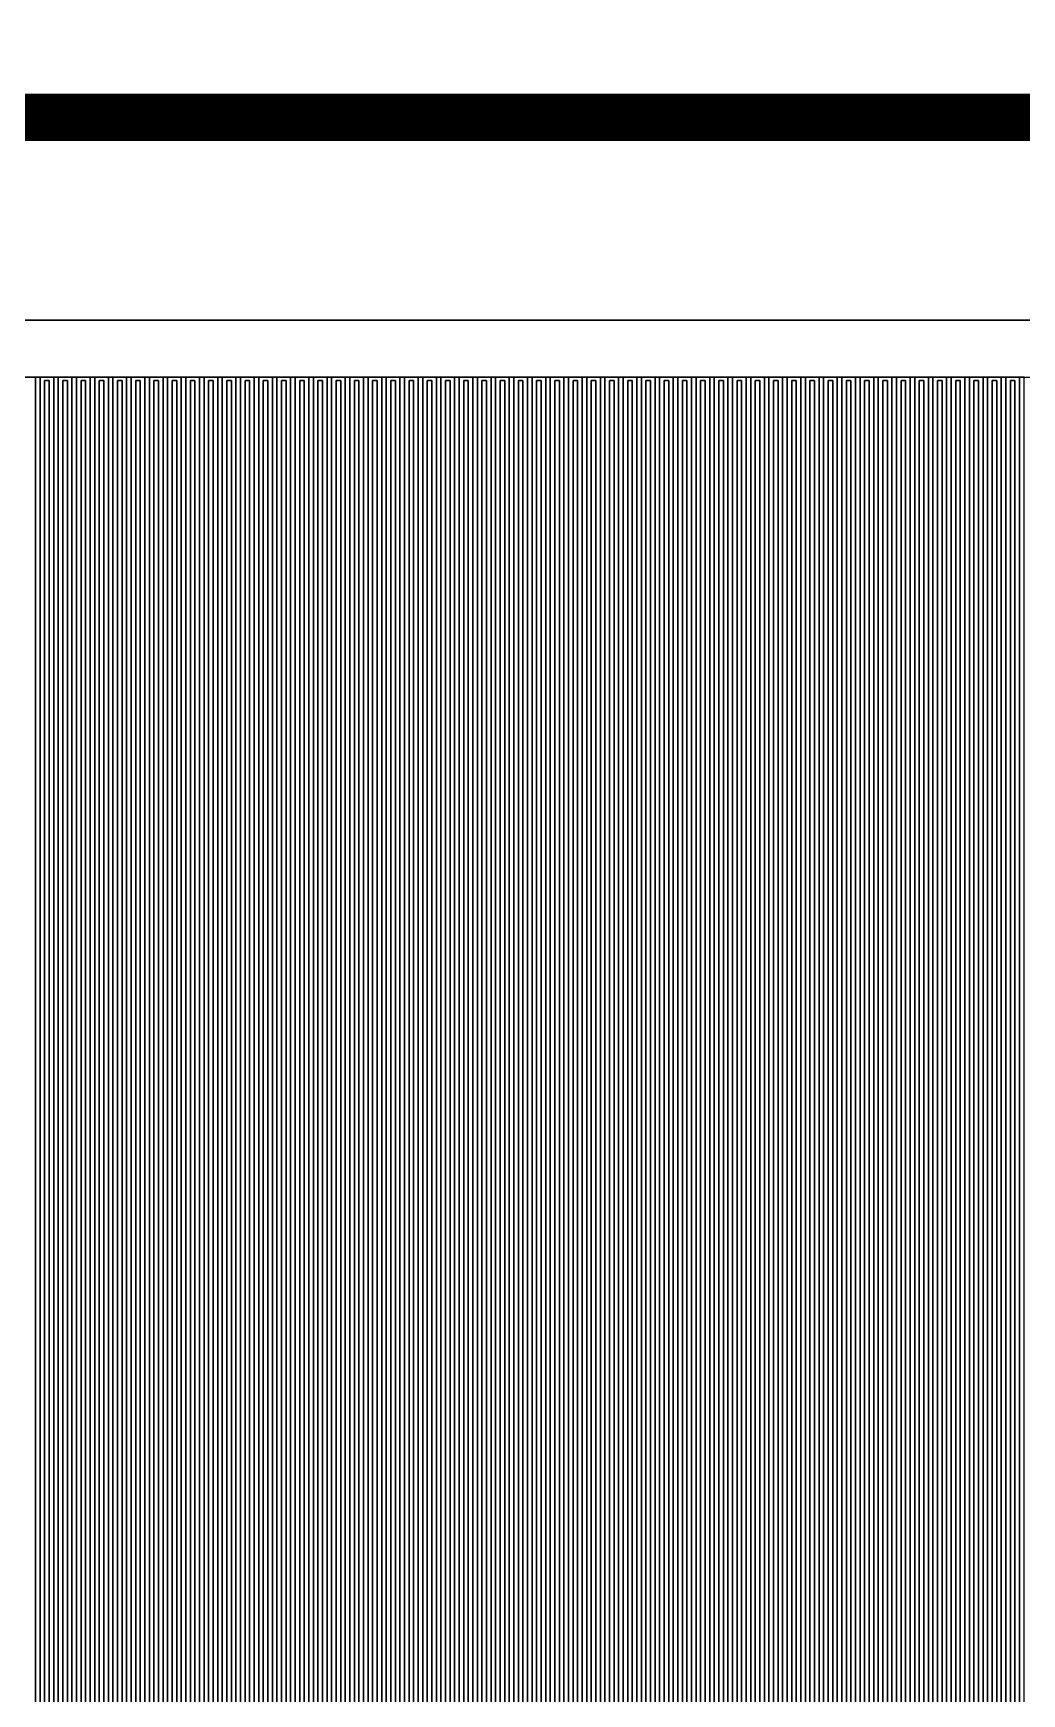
# Model space of a CAD drawing. Extents: x -11215 to 11250, y -11250 to 11250.
# Drawn here: x 2556 to 2990, y -8077 to -7348 of the extents above; entities that cross this region are included whole.
import ezdxf

# ---------------------------------------------------------------- set-up
doc = ezdxf.new("R2010")
doc.units = 0
doc.layers.get('0').update_dxf_attribs({"linetype": 'CONTINUOUS'})
doc.layers.add('CIF_NbWiring', color=7, linetype='CONTINUOUS')

# ---------------------------------------------------------------- blocks, each defined once
blk = doc.blocks.new('MS-Caps')
at = {"layer": 'CIF_NbWiring'}
for points in [[(-576, -7549.75), (-570, -7549.75), (-570, -8549.75)], [(-568, -8549.75), (-568, -7549.75), (-562, -7549.75), (-562, -8549.75)], [(-560, -8549.75), (-560, -7549.75), (-554, -7549.75), (-554, -8549.75)], [(-552, -8549.75), (-552, -7549.75), (-546, -7549.75), (-546, -8549.75)], [(-544, -8549.75), (-544, -7549.75), (-538, -7549.75), (-538, -8549.75)], [(-536, -8549.75), (-536, -7549.75), (-530, -7549.75), (-530, -8549.75)], [(-528, -8549.75), (-528, -7549.75), (-522, -7549.75), (-522, -8549.75)], [(-520, -8549.75), (-520, -7549.75), (-514, -7549.75), (-514, -8549.75)], [(-512, -8549.75), (-512, -7549.75), (-506, -7549.75), (-506, -8549.75)], [(-504, -8549.75), (-504, -7549.75), (-498, -7549.75), (-498, -8549.75)], [(-496, -8549.75), (-496, -7549.75), (-490, -7549.75), (-490, -8549.75)], [(-488, -8549.75), (-488, -7549.75), (-482, -7549.75), (-482, -8549.75)], [(-480, -8549.75), (-480, -7549.75), (-474, -7549.75), (-474, -8549.75)], [(-472, -8549.75), (-472, -7549.75), (-466, -7549.75), (-466, -8549.75)], [(-464, -8549.75), (-464, -7549.75), (-458, -7549.75), (-458, -8549.75)], [(-456, -8549.75), (-456, -7549.75), (-450, -7549.75), (-450, -8549.75)], [(-448, -8549.75), (-448, -7549.75), (-442, -7549.75), (-442, -8549.75)], [(-440, -8549.75), (-440, -7549.75), (-434, -7549.75), (-434, -8549.75)], [(-432, -8549.75), (-432, -7549.75), (-426, -7549.75), (-426, -8549.75)], [(-424, -8549.75), (-424, -7549.75), (-418, -7549.75), (-418, -8549.75)], [(-416, -8549.75), (-416, -7549.75), (-410, -7549.75), (-410, -8549.75)], [(-408, -8549.75), (-408, -7549.75), (-402, -7549.75), (-402, -8549.75)], [(-400, -8549.75), (-400, -7549.75), (-394, -7549.75), (-394, -8549.75)], [(-392, -8549.75), (-392, -7549.75), (-386, -7549.75), (-386, -8549.75)], [(-384, -8549.75), (-384, -7549.75), (-378, -7549.75), (-378, -8549.75)], [(-376, -8549.75), (-376, -7549.75), (-370, -7549.75), (-370, -8549.75)], [(-368, -8549.75), (-368, -7549.75), (-362, -7549.75), (-362, -8549.75)], [(-360, -8549.75), (-360, -7549.75), (-354, -7549.75), (-354, -8549.75)], [(-352, -8549.75), (-352, -7549.75), (-346, -7549.75), (-346, -8549.75)], [(-344, -8549.75), (-344, -7549.75), (-338, -7549.75), (-338, -8549.75)], [(-336, -8549.75), (-336, -7549.75), (-330, -7549.75), (-330, -8549.75)], [(-328, -8549.75), (-328, -7549.75), (-322, -7549.75), (-322, -8549.75)], [(-320, -8549.75), (-320, -7549.75), (-314, -7549.75), (-314, -8549.75)], [(-312, -8549.75), (-312, -7549.75), (-306, -7549.75), (-306, -8549.75)], [(-304, -8549.75), (-304, -7549.75), (-298, -7549.75), (-298, -8549.75)], [(-296, -8549.75), (-296, -7549.75), (-290, -7549.75), (-290, -8549.75)], [(-288, -8549.75), (-288, -7549.75), (-282, -7549.75), (-282, -8549.75)], [(-280, -8549.75), (-280, -7549.75), (-274, -7549.75), (-274, -8549.75)], [(-272, -8549.75), (-272, -7549.75), (-266, -7549.75), (-266, -8549.75)], [(-264, -8549.75), (-264, -7549.75), (-258, -7549.75), (-258, -8549.75)], [(-256, -8549.75), (-256, -7549.75), (-250, -7549.75), (-250, -8549.75)], [(-248, -8549.75), (-248, -7549.75), (-242, -7549.75), (-242, -8549.75)], [(-240, -8549.75), (-240, -7549.75), (-234, -7549.75), (-234, -8549.75)], [(-232, -8549.75), (-232, -7549.75), (-226, -7549.75), (-226, -8549.75)], [(-224, -8549.75), (-224, -7549.75), (-218, -7549.75), (-218, -8549.75)], [(-216, -8549.75), (-216, -7549.75), (-210, -7549.75), (-210, -8549.75)], [(-208, -8549.75), (-208, -7549.75), (-202, -7549.75), (-202, -8549.75)], [(-200, -8549.75), (-200, -7549.75), (-194, -7549.75), (-194, -8549.75)], [(-192, -8549.75), (-192, -7549.75), (-186, -7549.75), (-186, -8549.75)], [(-184, -8549.75), (-184, -7549.75), (-178, -7549.75), (-178, -8549.75)], [(-176, -8549.75), (-176, -7549.75), (-170, -7549.75), (-170, -8549.75)], [(-168, -8549.75), (-168, -7549.75), (-162, -7549.75), (-162, -8549.75)], [(-160, -8549.75), (-160, -7549.75), (-154, -7549.75), (-154, -8549.75)], [(-152, -8549.75), (-152, -7549.75), (-146, -7549.75), (-146, -8549.75)], [(-144, -8549.75), (-144, -7549.75), (-138, -7549.75), (-138, -8549.75)], [(50, -7524.75), (-870, -7524.75)], [(-140, -8551.25), (-140, -7551.25), (-142, -7551.25), (-142, -8551.25)], [(-148, -8551.25), (-148, -7551.25), (-150, -7551.25), (-150, -8551.25)], [(-156, -8551.25), (-156, -7551.25), (-158, -7551.25), (-158, -8551.25)], [(-164, -8551.25), (-164, -7551.25), (-166, -7551.25), (-166, -8551.25)], [(-172, -8551.25), (-172, -7551.25), (-174, -7551.25), (-174, -8551.25)], [(-180, -8551.25), (-180, -7551.25), (-182, -7551.25), (-182, -8551.25)], [(-188, -8551.25), (-188, -7551.25), (-190, -7551.25), (-190, -8551.25)], [(-196, -8551.25), (-196, -7551.25), (-198, -7551.25), (-198, -8551.25)], [(-204, -8551.25), (-204, -7551.25), (-206, -7551.25), (-206, -8551.25)], [(-212, -8551.25), (-212, -7551.25), (-214, -7551.25), (-214, -8551.25)], [(-220, -8551.25), (-220, -7551.25), (-222, -7551.25), (-222, -8551.25)], [(-228, -8551.25), (-228, -7551.25), (-230, -7551.25), (-230, -8551.25)], [(-236, -8551.25), (-236, -7551.25), (-238, -7551.25), (-238, -8551.25)], [(-244, -8551.25), (-244, -7551.25), (-246, -7551.25), (-246, -8551.25)], [(-252, -8551.25), (-252, -7551.25), (-254, -7551.25), (-254, -8551.25)], [(-260, -8551.25), (-260, -7551.25), (-262, -7551.25), (-262, -8551.25)], [(-268, -8551.25), (-268, -7551.25), (-270, -7551.25), (-270, -8551.25)], [(-276, -8551.25), (-276, -7551.25), (-278, -7551.25), (-278, -8551.25)], [(-284, -8551.25), (-284, -7551.25), (-286, -7551.25), (-286, -8551.25)], [(-292, -8551.25), (-292, -7551.25), (-294, -7551.25), (-294, -8551.25)], [(-300, -8551.25), (-300, -7551.25), (-302, -7551.25), (-302, -8551.25)], [(-308, -8551.25), (-308, -7551.25), (-310, -7551.25), (-310, -8551.25)], [(-316, -8551.25), (-316, -7551.25), (-318, -7551.25), (-318, -8551.25)], [(-324, -8551.25), (-324, -7551.25), (-326, -7551.25), (-326, -8551.25)], [(-332, -8551.25), (-332, -7551.25), (-334, -7551.25), (-334, -8551.25)], [(-340, -8551.25), (-340, -7551.25), (-342, -7551.25), (-342, -8551.25)], [(-348, -8551.25), (-348, -7551.25), (-350, -7551.25), (-350, -8551.25)], [(-356, -8551.25), (-356, -7551.25), (-358, -7551.25), (-358, -8551.25)], [(-364, -8551.25), (-364, -7551.25), (-366, -7551.25), (-366, -8551.25)], [(-372, -8551.25), (-372, -7551.25), (-374, -7551.25), (-374, -8551.25)], [(-380, -8551.25), (-380, -7551.25), (-382, -7551.25), (-382, -8551.25)], [(-388, -8551.25), (-388, -7551.25), (-390, -7551.25), (-390, -8551.25)], [(-396, -8551.25), (-396, -7551.25), (-398, -7551.25), (-398, -8551.25)], [(-404, -8551.25), (-404, -7551.25), (-406, -7551.25), (-406, -8551.25)], [(-412, -8551.25), (-412, -7551.25), (-414, -7551.25), (-414, -8551.25)], [(-420, -8551.25), (-420, -7551.25), (-422, -7551.25), (-422, -8551.25)], [(-428, -8551.25), (-428, -7551.25), (-430, -7551.25), (-430, -8551.25)], [(-436, -8551.25), (-436, -7551.25), (-438, -7551.25), (-438, -8551.25)], [(-444, -8551.25), (-444, -7551.25), (-446, -7551.25), (-446, -8551.25)], [(-452, -8551.25), (-452, -7551.25), (-454, -7551.25), (-454, -8551.25)], [(-460, -8551.25), (-460, -7551.25), (-462, -7551.25), (-462, -8551.25)], [(-468, -8551.25), (-468, -7551.25), (-470, -7551.25), (-470, -8551.25)], [(-476, -8551.25), (-476, -7551.25), (-478, -7551.25), (-478, -8551.25)], [(-484, -8551.25), (-484, -7551.25), (-486, -7551.25), (-486, -8551.25)], [(-492, -8551.25), (-492, -7551.25), (-494, -7551.25), (-494, -8551.25)], [(-500, -8551.25), (-500, -7551.25), (-502, -7551.25), (-502, -8551.25)], [(-508, -8551.25), (-508, -7551.25), (-510, -7551.25), (-510, -8551.25)], [(-516, -8551.25), (-516, -7551.25), (-518, -7551.25), (-518, -8551.25)], [(-524, -8551.25), (-524, -7551.25), (-526, -7551.25), (-526, -8551.25)], [(-532, -8551.25), (-532, -7551.25), (-534, -7551.25), (-534, -8551.25)], [(-540, -8551.25), (-540, -7551.25), (-542, -7551.25), (-542, -8551.25)], [(-548, -8551.25), (-548, -7551.25), (-550, -7551.25), (-550, -8551.25)], [(-556, -8551.25), (-556, -7551.25), (-558, -7551.25), (-558, -8551.25)], [(-564, -8551.25), (-564, -7551.25), (-566, -7551.25), (-566, -8551.25)]]:
    blk.add_lwpolyline(points, dxfattribs=at)
blk = doc.blocks.new('MS-Caps_r')
at = {"layer": 'CIF_NbWiring'}
for points in [[(-870, -7524.75), (50, -7524.75)], [(-138, -8549.75), (-138, -7549.75), (-144, -7549.75), (-144, -8549.75)], [(-146, -8549.75), (-146, -7549.75), (-152, -7549.75), (-152, -8549.75)], [(-154, -8549.75), (-154, -7549.75), (-160, -7549.75), (-160, -8549.75)], [(-162, -8549.75), (-162, -7549.75), (-168, -7549.75), (-168, -8549.75)], [(-170, -8549.75), (-170, -7549.75), (-176, -7549.75), (-176, -8549.75)], [(-178, -8549.75), (-178, -7549.75), (-184, -7549.75), (-184, -8549.75)], [(-186, -8549.75), (-186, -7549.75), (-192, -7549.75), (-192, -8549.75)], [(-194, -8549.75), (-194, -7549.75), (-200, -7549.75), (-200, -8549.75)], [(-202, -8549.75), (-202, -7549.75), (-208, -7549.75), (-208, -8549.75)], [(-210, -8549.75), (-210, -7549.75), (-216, -7549.75), (-216, -8549.75)], [(-218, -8549.75), (-218, -7549.75), (-224, -7549.75), (-224, -8549.75)], [(-226, -8549.75), (-226, -7549.75), (-232, -7549.75), (-232, -8549.75)], [(-234, -8549.75), (-234, -7549.75), (-240, -7549.75), (-240, -8549.75)], [(-242, -8549.75), (-242, -7549.75), (-248, -7549.75), (-248, -8549.75)], [(-250, -8549.75), (-250, -7549.75), (-256, -7549.75), (-256, -8549.75)], [(-258, -8549.75), (-258, -7549.75), (-264, -7549.75), (-264, -8549.75)], [(-266, -8549.75), (-266, -7549.75), (-272, -7549.75), (-272, -8549.75)], [(-274, -8549.75), (-274, -7549.75), (-280, -7549.75), (-280, -8549.75)], [(-282, -8549.75), (-282, -7549.75), (-288, -7549.75), (-288, -8549.75)], [(-290, -8549.75), (-290, -7549.75), (-296, -7549.75), (-296, -8549.75)], [(-298, -8549.75), (-298, -7549.75), (-304, -7549.75), (-304, -8549.75)], [(-306, -8549.75), (-306, -7549.75), (-312, -7549.75), (-312, -8549.75)], [(-314, -8549.75), (-314, -7549.75), (-320, -7549.75), (-320, -8549.75)], [(-322, -8549.75), (-322, -7549.75), (-328, -7549.75), (-328, -8549.75)], [(-330, -8549.75), (-330, -7549.75), (-336, -7549.75), (-336, -8549.75)], [(-338, -8549.75), (-338, -7549.75), (-344, -7549.75), (-344, -8549.75)], [(-346, -8549.75), (-346, -7549.75), (-352, -7549.75), (-352, -8549.75)], [(-354, -8549.75), (-354, -7549.75), (-360, -7549.75), (-360, -8549.75)], [(-362, -8549.75), (-362, -7549.75), (-368, -7549.75), (-368, -8549.75)], [(-370, -8549.75), (-370, -7549.75), (-376, -7549.75), (-376, -8549.75)], [(-378, -8549.75), (-378, -7549.75), (-384, -7549.75), (-384, -8549.75)], [(-386, -8549.75), (-386, -7549.75), (-392, -7549.75), (-392, -8549.75)], [(-394, -8549.75), (-394, -7549.75), (-400, -7549.75), (-400, -8549.75)], [(-402, -8549.75), (-402, -7549.75), (-408, -7549.75), (-408, -8549.75)], [(-410, -8549.75), (-410, -7549.75), (-416, -7549.75), (-416, -8549.75)], [(-418, -8549.75), (-418, -7549.75), (-424, -7549.75), (-424, -8549.75)], [(-426, -8549.75), (-426, -7549.75), (-432, -7549.75), (-432, -8549.75)], [(-434, -8549.75), (-434, -7549.75), (-440, -7549.75), (-440, -8549.75)], [(-442, -8549.75), (-442, -7549.75), (-448, -7549.75), (-448, -8549.75)], [(-450, -8549.75), (-450, -7549.75), (-456, -7549.75), (-456, -8549.75)], [(-458, -8549.75), (-458, -7549.75), (-464, -7549.75), (-464, -8549.75)], [(-466, -8549.75), (-466, -7549.75), (-472, -7549.75), (-472, -8549.75)], [(-474, -8549.75), (-474, -7549.75), (-480, -7549.75), (-480, -8549.75)], [(-482, -8549.75), (-482, -7549.75), (-488, -7549.75), (-488, -8549.75)], [(-490, -8549.75), (-490, -7549.75), (-496, -7549.75), (-496, -8549.75)], [(-498, -8549.75), (-498, -7549.75), (-504, -7549.75), (-504, -8549.75)], [(-506, -8549.75), (-506, -7549.75), (-512, -7549.75), (-512, -8549.75)], [(-514, -8549.75), (-514, -7549.75), (-520, -7549.75), (-520, -8549.75)], [(-522, -8549.75), (-522, -7549.75), (-528, -7549.75), (-528, -8549.75)], [(-530, -8549.75), (-530, -7549.75), (-536, -7549.75), (-536, -8549.75)], [(-538, -8549.75), (-538, -7549.75), (-544, -7549.75), (-544, -8549.75)], [(-546, -8549.75), (-546, -7549.75), (-552, -7549.75), (-552, -8549.75)], [(-554, -8549.75), (-554, -7549.75), (-560, -7549.75), (-560, -8549.75)], [(-562, -8549.75), (-562, -7549.75), (-568, -7549.75), (-568, -8549.75)], [(-570, -8549.75), (-570, -7549.75), (-576, -7549.75)], [(-566, -8551.25), (-566, -7551.25), (-564, -7551.25), (-564, -8551.25)], [(-558, -8551.25), (-558, -7551.25), (-556, -7551.25), (-556, -8551.25)], [(-550, -8551.25), (-550, -7551.25), (-548, -7551.25), (-548, -8551.25)], [(-542, -8551.25), (-542, -7551.25), (-540, -7551.25), (-540, -8551.25)], [(-534, -8551.25), (-534, -7551.25), (-532, -7551.25), (-532, -8551.25)], [(-526, -8551.25), (-526, -7551.25), (-524, -7551.25), (-524, -8551.25)], [(-518, -8551.25), (-518, -7551.25), (-516, -7551.25), (-516, -8551.25)], [(-510, -8551.25), (-510, -7551.25), (-508, -7551.25), (-508, -8551.25)], [(-502, -8551.25), (-502, -7551.25), (-500, -7551.25), (-500, -8551.25)], [(-494, -8551.25), (-494, -7551.25), (-492, -7551.25), (-492, -8551.25)], [(-486, -8551.25), (-486, -7551.25), (-484, -7551.25), (-484, -8551.25)], [(-478, -8551.25), (-478, -7551.25), (-476, -7551.25), (-476, -8551.25)], [(-470, -8551.25), (-470, -7551.25), (-468, -7551.25), (-468, -8551.25)], [(-462, -8551.25), (-462, -7551.25), (-460, -7551.25), (-460, -8551.25)], [(-454, -8551.25), (-454, -7551.25), (-452, -7551.25), (-452, -8551.25)], [(-446, -8551.25), (-446, -7551.25), (-444, -7551.25), (-444, -8551.25)], [(-438, -8551.25), (-438, -7551.25), (-436, -7551.25), (-436, -8551.25)], [(-430, -8551.25), (-430, -7551.25), (-428, -7551.25), (-428, -8551.25)], [(-422, -8551.25), (-422, -7551.25), (-420, -7551.25), (-420, -8551.25)], [(-414, -8551.25), (-414, -7551.25), (-412, -7551.25), (-412, -8551.25)], [(-406, -8551.25), (-406, -7551.25), (-404, -7551.25), (-404, -8551.25)], [(-398, -8551.25), (-398, -7551.25), (-396, -7551.25), (-396, -8551.25)], [(-390, -8551.25), (-390, -7551.25), (-388, -7551.25), (-388, -8551.25)], [(-382, -8551.25), (-382, -7551.25), (-380, -7551.25), (-380, -8551.25)], [(-374, -8551.25), (-374, -7551.25), (-372, -7551.25), (-372, -8551.25)], [(-366, -8551.25), (-366, -7551.25), (-364, -7551.25), (-364, -8551.25)], [(-358, -8551.25), (-358, -7551.25), (-356, -7551.25), (-356, -8551.25)], [(-350, -8551.25), (-350, -7551.25), (-348, -7551.25), (-348, -8551.25)], [(-342, -8551.25), (-342, -7551.25), (-340, -7551.25), (-340, -8551.25)], [(-334, -8551.25), (-334, -7551.25), (-332, -7551.25), (-332, -8551.25)], [(-326, -8551.25), (-326, -7551.25), (-324, -7551.25), (-324, -8551.25)], [(-318, -8551.25), (-318, -7551.25), (-316, -7551.25), (-316, -8551.25)], [(-310, -8551.25), (-310, -7551.25), (-308, -7551.25), (-308, -8551.25)], [(-302, -8551.25), (-302, -7551.25), (-300, -7551.25), (-300, -8551.25)], [(-294, -8551.25), (-294, -7551.25), (-292, -7551.25), (-292, -8551.25)], [(-286, -8551.25), (-286, -7551.25), (-284, -7551.25), (-284, -8551.25)], [(-278, -8551.25), (-278, -7551.25), (-276, -7551.25), (-276, -8551.25)], [(-270, -8551.25), (-270, -7551.25), (-268, -7551.25), (-268, -8551.25)], [(-262, -8551.25), (-262, -7551.25), (-260, -7551.25), (-260, -8551.25)], [(-254, -8551.25), (-254, -7551.25), (-252, -7551.25), (-252, -8551.25)], [(-246, -8551.25), (-246, -7551.25), (-244, -7551.25), (-244, -8551.25)], [(-238, -8551.25), (-238, -7551.25), (-236, -7551.25), (-236, -8551.25)], [(-230, -8551.25), (-230, -7551.25), (-228, -7551.25), (-228, -8551.25)], [(-222, -8551.25), (-222, -7551.25), (-220, -7551.25), (-220, -8551.25)], [(-214, -8551.25), (-214, -7551.25), (-212, -7551.25), (-212, -8551.25)], [(-206, -8551.25), (-206, -7551.25), (-204, -7551.25), (-204, -8551.25)], [(-198, -8551.25), (-198, -7551.25), (-196, -7551.25), (-196, -8551.25)], [(-190, -8551.25), (-190, -7551.25), (-188, -7551.25), (-188, -8551.25)], [(-182, -8551.25), (-182, -7551.25), (-180, -7551.25), (-180, -8551.25)], [(-174, -8551.25), (-174, -7551.25), (-172, -7551.25), (-172, -8551.25)], [(-166, -8551.25), (-166, -7551.25), (-164, -7551.25), (-164, -8551.25)], [(-158, -8551.25), (-158, -7551.25), (-156, -7551.25), (-156, -8551.25)], [(-150, -8551.25), (-150, -7551.25), (-148, -7551.25), (-148, -8551.25)], [(-142, -8551.25), (-142, -7551.25), (-140, -7551.25), (-140, -8551.25)]]:
    blk.add_lwpolyline(points, dxfattribs=at)
blk = doc.blocks.new('MS-Feeds_r')
at = {"layer": 'CIF_NbWiring'}
blk.add_lwpolyline([(-5200, 604.75), (-5200, -3375.25), (-1992, -3375.25), (-1992, -3395.25), (-5200, -3395.25), (-5200, -7375.25), (-1992, -7375.25), (-1992, -7395.25), (-5200, -7395.25), (-5200, -10000), (-4750, -10000), (-4750, -11000), (-5750, -11000), (-5750, -11250), (4750, -11250)], dxfattribs=at)
blk = doc.blocks.new('MS-Feeds')
at = {"layer": 'CIF_NbWiring'}
blk.add_lwpolyline([(-5300, 10000), (-5300, -10000), (-5750, -10000), (-5750, -11000), (-4750, -11000), (-4750, -10000), (-5200, -10000), (-5200, -7395.25), (-1992, -7395.25), (-1992, -7375.25), (-5200, -7375.25), (-5200, -3395.25), (-1992, -3395.25), (-1992, -3375.25), (-5200, -3375.25), (-5200, 604.75)], dxfattribs=at)

msp = doc.modelspace()

# ---------------------------------------------------------------- linework, layer by layer
at = {"layer": 'CIF_NbWiring', "const_width": 20}
msp.add_lwpolyline([(0, -7385.25), (3258, -7385.25)], dxfattribs=at)
at = {"layer": 'CIF_NbWiring'}
for points in [[(2257, -7499.25), (4259, -7499.25), (4259, -7474.25), (2257, -7474.25)], [(2557, -8499.25), (2559, -8499.25), (2559, -7499.25), (2557, -7499.25)], [(2561, -8500.75), (2563, -8500.75), (2563, -7500.75), (2561, -7500.75)], [(2565, -8499.25), (2567, -8499.25), (2567, -7499.25), (2565, -7499.25)], [(2569, -8500.75), (2571, -8500.75), (2571, -7500.75), (2569, -7500.75)], [(2573, -8499.25), (2575, -8499.25), (2575, -7499.25), (2573, -7499.25)], [(2577, -8500.75), (2579, -8500.75), (2579, -7500.75), (2577, -7500.75)], [(2581, -8499.25), (2583, -8499.25), (2583, -7499.25), (2581, -7499.25)], [(2585, -8500.75), (2587, -8500.75), (2587, -7500.75), (2585, -7500.75)], [(2589, -8499.25), (2591, -8499.25), (2591, -7499.25), (2589, -7499.25)], [(2593, -8500.75), (2595, -8500.75), (2595, -7500.75), (2593, -7500.75)], [(2597, -8499.25), (2599, -8499.25), (2599, -7499.25), (2597, -7499.25)], [(2601, -8500.75), (2603, -8500.75), (2603, -7500.75), (2601, -7500.75)], [(2605, -8499.25), (2607, -8499.25), (2607, -7499.25), (2605, -7499.25)], [(2609, -8500.75), (2611, -8500.75), (2611, -7500.75), (2609, -7500.75)], [(2613, -8499.25), (2615, -8499.25), (2615, -7499.25), (2613, -7499.25)], [(2617, -8500.75), (2619, -8500.75), (2619, -7500.75), (2617, -7500.75)], [(2621, -8499.25), (2623, -8499.25), (2623, -7499.25), (2621, -7499.25)], [(2625, -8500.75), (2627, -8500.75), (2627, -7500.75), (2625, -7500.75)], [(2629, -8499.25), (2631, -8499.25), (2631, -7499.25), (2629, -7499.25)], [(2633, -8500.75), (2635, -8500.75), (2635, -7500.75), (2633, -7500.75)], [(2637, -8499.25), (2639, -8499.25), (2639, -7499.25), (2637, -7499.25)], [(2641, -8500.75), (2643, -8500.75), (2643, -7500.75), (2641, -7500.75)], [(2645, -8499.25), (2647, -8499.25), (2647, -7499.25), (2645, -7499.25)], [(2649, -8500.75), (2651, -8500.75), (2651, -7500.75), (2649, -7500.75)], [(2653, -8499.25), (2655, -8499.25), (2655, -7499.25), (2653, -7499.25)], [(2657, -8500.75), (2659, -8500.75), (2659, -7500.75), (2657, -7500.75)], [(2661, -8499.25), (2663, -8499.25), (2663, -7499.25), (2661, -7499.25)], [(2665, -8500.75), (2667, -8500.75), (2667, -7500.75), (2665, -7500.75)], [(2669, -8499.25), (2671, -8499.25), (2671, -7499.25), (2669, -7499.25)], [(2673, -8500.75), (2675, -8500.75), (2675, -7500.75), (2673, -7500.75)], [(2677, -8499.25), (2679, -8499.25), (2679, -7499.25), (2677, -7499.25)], [(2681, -8500.75), (2683, -8500.75), (2683, -7500.75), (2681, -7500.75)], [(2685, -8499.25), (2687, -8499.25), (2687, -7499.25), (2685, -7499.25)], [(2689, -8500.75), (2691, -8500.75), (2691, -7500.75), (2689, -7500.75)], [(2693, -8499.25), (2695, -8499.25), (2695, -7499.25), (2693, -7499.25)], [(2697, -8500.75), (2699, -8500.75), (2699, -7500.75), (2697, -7500.75)], [(2701, -8499.25), (2703, -8499.25), (2703, -7499.25), (2701, -7499.25)], [(2705, -8500.75), (2707, -8500.75), (2707, -7500.75), (2705, -7500.75)], [(2709, -8499.25), (2711, -8499.25), (2711, -7499.25), (2709, -7499.25)], [(2713, -8500.75), (2715, -8500.75), (2715, -7500.75), (2713, -7500.75)], [(2717, -8499.25), (2719, -8499.25), (2719, -7499.25), (2717, -7499.25)], [(2721, -8500.75), (2723, -8500.75), (2723, -7500.75), (2721, -7500.75)], [(2725, -8499.25), (2727, -8499.25), (2727, -7499.25), (2725, -7499.25)], [(2729, -8500.75), (2731, -8500.75), (2731, -7500.75), (2729, -7500.75)], [(2733, -8499.25), (2735, -8499.25), (2735, -7499.25), (2733, -7499.25)], [(2737, -8500.75), (2739, -8500.75), (2739, -7500.75), (2737, -7500.75)], [(2741, -8499.25), (2743, -8499.25), (2743, -7499.25), (2741, -7499.25)], [(2745, -8500.75), (2747, -8500.75), (2747, -7500.75), (2745, -7500.75)], [(2749, -8499.25), (2751, -8499.25), (2751, -7499.25), (2749, -7499.25)], [(2753, -8500.75), (2755, -8500.75), (2755, -7500.75), (2753, -7500.75)], [(2757, -8499.25), (2759, -8499.25), (2759, -7499.25), (2757, -7499.25)], [(2761, -8500.75), (2763, -8500.75), (2763, -7500.75), (2761, -7500.75)], [(2765, -8499.25), (2767, -8499.25), (2767, -7499.25), (2765, -7499.25)], [(2769, -8500.75), (2771, -8500.75), (2771, -7500.75), (2769, -7500.75)], [(2773, -8499.25), (2775, -8499.25), (2775, -7499.25), (2773, -7499.25)], [(2777, -8500.75), (2779, -8500.75), (2779, -7500.75), (2777, -7500.75)], [(2781, -8499.25), (2783, -8499.25), (2783, -7499.25), (2781, -7499.25)], [(2785, -8500.75), (2787, -8500.75), (2787, -7500.75), (2785, -7500.75)], [(2789, -8499.25), (2791, -8499.25), (2791, -7499.25), (2789, -7499.25)], [(2793, -8500.75), (2795, -8500.75), (2795, -7500.75), (2793, -7500.75)], [(2797, -8499.25), (2799, -8499.25), (2799, -7499.25), (2797, -7499.25)], [(2801, -8500.75), (2803, -8500.75), (2803, -7500.75), (2801, -7500.75)], [(2805, -8499.25), (2807, -8499.25), (2807, -7499.25), (2805, -7499.25)], [(2809, -8500.75), (2811, -8500.75), (2811, -7500.75), (2809, -7500.75)], [(2813, -8499.25), (2815, -8499.25), (2815, -7499.25), (2813, -7499.25)], [(2817, -8500.75), (2819, -8500.75), (2819, -7500.75), (2817, -7500.75)], [(2821, -8499.25), (2823, -8499.25), (2823, -7499.25), (2821, -7499.25)], [(2825, -8500.75), (2827, -8500.75), (2827, -7500.75), (2825, -7500.75)], [(2829, -8499.25), (2831, -8499.25), (2831, -7499.25), (2829, -7499.25)], [(2833, -8500.75), (2835, -8500.75), (2835, -7500.75), (2833, -7500.75)], [(2837, -8499.25), (2839, -8499.25), (2839, -7499.25), (2837, -7499.25)], [(2841, -8500.75), (2843, -8500.75), (2843, -7500.75), (2841, -7500.75)], [(2845, -8499.25), (2847, -8499.25), (2847, -7499.25), (2845, -7499.25)], [(2849, -8500.75), (2851, -8500.75), (2851, -7500.75), (2849, -7500.75)], [(2853, -8499.25), (2855, -8499.25), (2855, -7499.25), (2853, -7499.25)], [(2857, -8500.75), (2859, -8500.75), (2859, -7500.75), (2857, -7500.75)], [(2861, -8499.25), (2863, -8499.25), (2863, -7499.25), (2861, -7499.25)], [(2865, -8500.75), (2867, -8500.75), (2867, -7500.75), (2865, -7500.75)], [(2869, -8499.25), (2871, -8499.25), (2871, -7499.25), (2869, -7499.25)], [(2873, -8500.75), (2875, -8500.75), (2875, -7500.75), (2873, -7500.75)], [(2877, -8499.25), (2879, -8499.25), (2879, -7499.25), (2877, -7499.25)], [(2881, -8500.75), (2883, -8500.75), (2883, -7500.75), (2881, -7500.75)], [(2885, -8499.25), (2887, -8499.25), (2887, -7499.25), (2885, -7499.25)], [(2889, -8500.75), (2891, -8500.75), (2891, -7500.75), (2889, -7500.75)], [(2893, -8499.25), (2895, -8499.25), (2895, -7499.25), (2893, -7499.25)], [(2897, -8500.75), (2899, -8500.75), (2899, -7500.75), (2897, -7500.75)], [(2901, -8499.25), (2903, -8499.25), (2903, -7499.25), (2901, -7499.25)], [(2905, -8500.75), (2907, -8500.75), (2907, -7500.75), (2905, -7500.75)], [(2909, -8499.25), (2911, -8499.25), (2911, -7499.25), (2909, -7499.25)], [(2913, -8500.75), (2915, -8500.75), (2915, -7500.75), (2913, -7500.75)], [(2917, -8499.25), (2919, -8499.25), (2919, -7499.25), (2917, -7499.25)], [(2921, -8500.75), (2923, -8500.75), (2923, -7500.75), (2921, -7500.75)], [(2925, -8499.25), (2927, -8499.25), (2927, -7499.25), (2925, -7499.25)], [(2929, -8500.75), (2931, -8500.75), (2931, -7500.75), (2929, -7500.75)], [(2933, -8499.25), (2935, -8499.25), (2935, -7499.25), (2933, -7499.25)], [(2937, -8500.75), (2939, -8500.75), (2939, -7500.75), (2937, -7500.75)], [(2941, -8499.25), (2943, -8499.25), (2943, -7499.25), (2941, -7499.25)], [(2945, -8500.75), (2947, -8500.75), (2947, -7500.75), (2945, -7500.75)], [(2949, -8499.25), (2951, -8499.25), (2951, -7499.25), (2949, -7499.25)], [(2953, -8500.75), (2955, -8500.75), (2955, -7500.75), (2953, -7500.75)], [(2957, -8499.25), (2959, -8499.25), (2959, -7499.25), (2957, -7499.25)], [(2961, -8500.75), (2963, -8500.75), (2963, -7500.75), (2961, -7500.75)], [(2965, -8499.25), (2967, -8499.25), (2967, -7499.25), (2965, -7499.25)], [(2969, -8500.75), (2971, -8500.75), (2971, -7500.75), (2969, -7500.75)], [(2973, -8499.25), (2975, -8499.25), (2975, -7499.25), (2973, -7499.25)], [(2977, -8500.75), (2979, -8500.75), (2979, -7500.75), (2977, -7500.75)], [(2981, -8499.25), (2983, -8499.25), (2983, -7499.25), (2981, -7499.25)], [(2985, -8500.75), (2987, -8500.75), (2987, -7500.75), (2985, -7500.75)], [(2989, -8499.25), (2991, -8499.25), (2991, -7499.25), (2989, -7499.25)]]:
    msp.add_lwpolyline(points, close=True, dxfattribs=at)

# ---------------------------------------------------------------- block references
for name, p in [('MS-Feeds_r', (5250, 0)), ('MS-Feeds', (5250, 0)), ('MS-Caps_r', (3127, 50.5)), ('MS-Caps', (3127, 50.5))]:
    msp.add_blockref(name, p)

doc.saveas('drawing.dxf')
